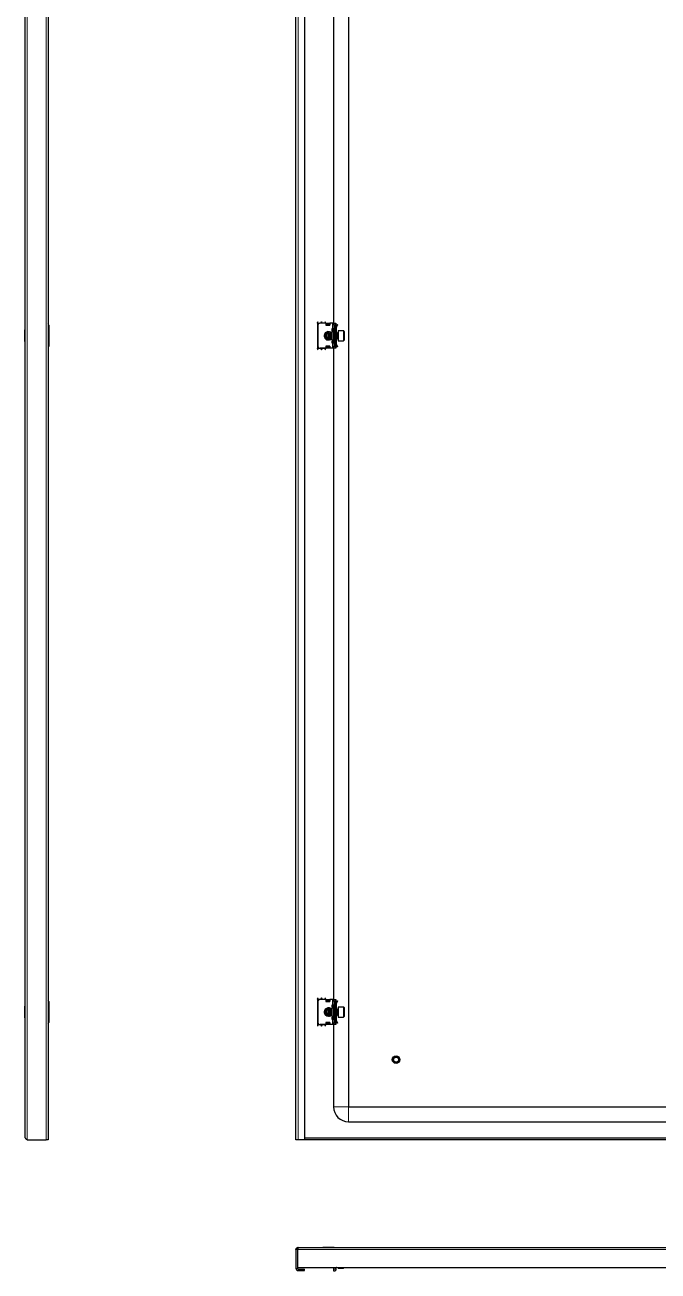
# Model space of a CAD drawing. Header units: millimetres. Extents: x -661 to 2133, y -1282 to 1206.
# Drawn here: x 868 to 1501, y -1281 to -38 of the extents above; entities that cross this region are included whole.
import ezdxf

# ---------------------------------------------------------------- set-up
doc = ezdxf.new("R2010")
doc.units = ezdxf.units.MM

msp = doc.modelspace()

# ---------------------------------------------------------------- linework, layer by layer
at = {"color": 7, "linetype": 'Continuous', "lineweight": 25}
for p, q in [((868.5, -1148.34), (868.5, 1002.46)), ((891.5, 1004.56), (891.5, -1150.44)), ((1138.87, -1150.44), (1138.87, 1004.56)), ((1147.37, 1004.56), (1147.37, -1150.44)), ((1191.37, 971.56), (1191.37, -1117.44)), ((1176.37, 189.56), (1176.37, -335.44)), ((1160.37, -335.19), (1160.37, -360.69)), ((1168.87, -335.44), (1162.87, -335.44)), ((1168.37, -335.19), (1168.37, -335.44)), ((1168.87, -335.44), (1168.87, -337.44)), ((1169.07, -335.56), (1168.87, -335.56)), ((1169.07, -337.44), (1169.07, -335.56)), ((1169.12, -335.82), (1169.62, -335.47)), ((1169.62, -335.82), (1169.12, -336.18)), ((1169.12, -336.18), (1169.12, -335.82)), ((1169.62, -335.47), (1169.62, -335.82)), ((1169.62, -335.47), (1172.12, -335.47)), ((1169.62, -335.82), (1172.12, -335.82)), ((1172.12, -335.82), (1172.12, -335.47)), ((1172.12, -335.47), (1172.62, -335.82)), ((1172.62, -336.18), (1172.12, -335.82)), ((1172.62, -335.82), (1172.62, -336.18)), ((1172.87, -337.44), (1172.87, -335.44)), ((1175.37, -335.44), (1172.87, -335.44)), ((1176.87, -335.44), (1175.37, -335.44)), ((1176.87, -335.44), (1178.87, -335.44)), ((1176.87, -337.44), (1176.87, -335.44)), ((1178.87, -335.44), (1178.87, -335.71)), ((1178.87, -335.71), (1178.87, -360.18)), ((868.5, -342.16), (868.2, -342.16)), ((868.2, -350.09), (868.2, -342.16)), ((892, -337.44), (892, -358.44)), ((1160.87, -337.44), (1160.87, -358.44)), ((1168.87, -337.44), (1172.87, -337.44)), ((1169.12, -337.09), (1169.12, -336.18)), ((1169.12, -337.44), (1169.12, -337.09)), ((1171.18, -345.19), (1170.35, -345.38)), ((1171.42, -344.94), (1170.87, -345.5)), ((1170.87, -345.5), (1170.87, -350.2)), ((1171.48, -344.94), (1171.42, -344.94)), ((1171.42, -344.94), (1171.42, -350.72)), ((1171.87, -345.5), (1171.48, -344.94)), ((1171.48, -344.94), (1171.48, -346.8)), ((1171.48, -346.8), (1171.48, -350.94)), ((1172.03, -345.27), (1171.66, -345.2)), ((1172.26, -344.94), (1171.87, -345.5)), ((1171.87, -345.5), (1171.87, -347.01)), ((1171.87, -347.01), (1171.87, -350.39)), ((1172.48, -344.94), (1172.26, -344.94)), ((1172.26, -344.94), (1172.26, -346.8)), ((1172.26, -346.8), (1172.26, -350.94)), ((1172.87, -345.5), (1172.48, -344.94)), ((1172.48, -344.94), (1172.48, -346.8)), ((1172.48, -346.8), (1172.48, -350.94)), ((1172.62, -336.18), (1172.62, -337.09)), ((1172.62, -337.09), (1172.62, -337.44)), ((1172.7, -345.25), (1172.95, -345.39)), ((1173.26, -344.94), (1172.87, -345.5)), ((1172.87, -345.5), (1172.87, -347.01)), ((1172.87, -347.01), (1172.87, -350.39)), ((1173.48, -344.94), (1173.26, -344.94)), ((1173.26, -344.94), (1173.26, -346.8)), ((1173.26, -346.8), (1173.26, -350.94)), ((1173.87, -345.5), (1173.48, -344.94)), ((1173.48, -344.94), (1173.48, -346.8)), ((1173.48, -346.8), (1173.48, -350.94)), ((1174.26, -344.94), (1173.87, -345.5)), ((1173.87, -345.5), (1173.87, -347.01)), ((1173.87, -347.01), (1173.87, -350.39)), ((1174.48, -344.94), (1174.26, -344.94)), ((1174.26, -344.94), (1174.26, -346.8)), ((1174.26, -346.8), (1174.26, -350.94)), ((1174.87, -345.5), (1174.48, -344.94)), ((1174.48, -344.94), (1174.48, -346.8)), ((1174.48, -346.8), (1174.48, -350.94)), ((1174.87, -340.94), (1174.87, -342.94)), ((1175.37, -340.94), (1174.87, -340.94)), ((1174.87, -342.69), (1175.87, -342.69)), ((1174.87, -342.94), (1176.55, -343.91)), ((1176.37, -343.94), (1174.87, -343.94)), ((1174.87, -343.94), (1174.87, -351.94)), ((1176.87, -340.94), (1175.37, -340.94)), ((1175.87, -342.69), (1176.37, -342.69)), ((1176.37, -342.69), (1176.37, -343.81)), ((1176.87, -337.44), (1176.87, -358.44)), ((1177.87, -358.44), (1177.87, -337.44)), ((1178.87, -336.53), (1179.08, -336.74)), ((1179.37, -339.19), (1178.87, -339.19)), ((1179.37, -342.69), (1178.87, -342.69)), ((1179.26, -344.94), (1178.87, -345.5)), ((1179.48, -344.94), (1179.26, -344.94)), ((1179.26, -344.94), (1179.26, -346.8)), ((1179.26, -346.8), (1179.26, -350.94)), ((1179.37, -337.44), (1179.37, -337.9)), ((1179.37, -342.69), (1179.37, -339.19)), ((1179.37, -344.94), (1179.37, -342.69)), ((1179.46, -337.78), (1180.43, -336.8)), ((1179.81, -338.13), (1179.46, -337.78)), ((1179.87, -345.5), (1179.48, -344.94)), ((1179.48, -344.94), (1179.48, -346.8)), ((1179.48, -346.8), (1179.48, -350.94)), ((1179.81, -338.13), (1180.78, -337.16)), ((1180.26, -344.94), (1179.87, -345.5)), ((1179.87, -345.5), (1179.87, -347.01)), ((1179.87, -347.01), (1179.87, -350.39)), ((1180.62, -344.94), (1180.26, -344.94)), ((1180.26, -344.94), (1180.26, -346.8)), ((1180.26, -346.8), (1180.26, -350.94)), ((1180.43, -336.8), (1180.78, -337.16)), ((1186.27, -342.94), (1180.87, -342.94)), ((1180.87, -342.94), (1180.87, -352.56)), ((1186.87, -343.54), (1186.87, -352.01)), ((868.2, -353.73), (868.2, -350.09)), ((868.2, -353.73), (868.5, -353.73)), ((1168.87, -360.44), (1162.87, -360.44)), ((1168.37, -360.44), (1168.37, -360.69)), ((1172.87, -358.44), (1168.87, -358.44)), ((1168.87, -358.44), (1168.87, -360.44)), ((1168.87, -360.33), (1169.07, -360.33)), ((1169.07, -360.33), (1169.07, -358.44)), ((1169.12, -358.8), (1169.12, -358.44)), ((1169.12, -359.71), (1169.12, -358.8)), ((1169.12, -359.71), (1169.62, -360.06)), ((1169.12, -360.06), (1169.12, -359.71)), ((1169.62, -360.42), (1169.12, -360.06)), ((1172.12, -360.06), (1169.62, -360.06)), ((1169.62, -360.06), (1169.62, -360.42)), ((1172.12, -360.42), (1169.62, -360.42)), ((1170.87, -350.2), (1170.87, -350.39)), ((1170.87, -350.39), (1171.42, -350.94)), ((1171.42, -350.72), (1171.42, -350.94)), ((1171.42, -350.94), (1171.48, -350.94)), ((1171.48, -350.94), (1171.87, -350.39)), ((1171.87, -350.39), (1172.26, -350.94)), ((1172.12, -360.06), (1172.62, -359.71)), ((1172.12, -360.42), (1172.12, -360.06)), ((1172.62, -360.06), (1172.12, -360.42)), ((1172.26, -350.94), (1172.48, -350.94)), ((1172.48, -350.94), (1172.87, -350.39)), ((1172.62, -358.44), (1172.62, -358.8)), ((1172.62, -358.8), (1172.62, -359.71)), ((1172.62, -359.71), (1172.62, -360.06)), ((1172.95, -350.5), (1172.7, -350.63)), ((1172.87, -350.39), (1173.26, -350.94)), ((1172.87, -360.44), (1172.87, -358.44)), ((1175.37, -360.44), (1172.87, -360.44)), ((1173.26, -350.94), (1173.48, -350.94)), ((1173.48, -350.94), (1173.87, -350.39)), ((1173.87, -350.39), (1174.26, -350.94)), ((1174.26, -350.94), (1174.48, -350.94)), ((1174.48, -350.94), (1174.87, -350.39)), ((1174.87, -351.94), (1176.37, -351.94)), ((1176.55, -351.98), (1174.87, -352.94)), ((1174.87, -352.94), (1174.87, -354.94)), ((1175.87, -353.19), (1174.87, -353.19)), ((1174.87, -354.94), (1175.37, -354.94)), ((1175.37, -354.94), (1176.87, -354.94)), ((1176.87, -360.44), (1175.37, -360.44)), ((1176.37, -353.19), (1175.87, -353.19)), ((1176.37, -352.08), (1176.37, -353.19)), ((1176.37, -360.44), (1176.37, -1010.44)), ((1176.87, -360.44), (1176.87, -358.44)), ((1178.87, -360.44), (1176.87, -360.44)), ((1178.87, -350.39), (1179.26, -350.94)), ((1178.87, -353.19), (1179.37, -353.19)), ((1179.37, -356.69), (1178.87, -356.69)), ((1179.08, -359.15), (1178.87, -359.36)), ((1178.87, -360.18), (1178.87, -360.44)), ((1179.26, -350.94), (1179.48, -350.94)), ((1179.37, -353.19), (1179.37, -350.94)), ((1179.37, -356.69), (1179.37, -353.19)), ((1179.37, -358.44), (1179.37, -358.05)), ((1179.81, -357.75), (1179.46, -358.11)), ((1179.46, -358.11), (1180.43, -359.08)), ((1179.48, -350.94), (1179.87, -350.39)), ((1179.81, -357.75), (1180.78, -358.73)), ((1179.87, -350.39), (1180.26, -350.94)), ((1180.26, -350.94), (1180.62, -350.94)), ((1180.43, -359.08), (1180.78, -358.73)), ((1180.87, -352.56), (1180.87, -352.94)), ((1180.87, -352.94), (1186.27, -352.94)), ((1186.87, -352.01), (1186.87, -352.34)), ((868.5, -1017.16), (868.2, -1017.16)), ((868.2, -1025.09), (868.2, -1017.16)), ((892, -1012.44), (892, -1033.44)), ((1160.37, -1010.19), (1160.37, -1035.69)), ((1160.87, -1012.44), (1160.87, -1033.44)), ((1168.87, -1010.44), (1162.87, -1010.44)), ((1168.37, -1010.19), (1168.37, -1010.44)), ((1168.87, -1010.44), (1168.87, -1012.44)), ((1169.07, -1010.56), (1168.87, -1010.56)), ((1168.87, -1012.44), (1172.87, -1012.44)), ((1169.07, -1012.44), (1169.07, -1010.56)), ((1169.12, -1010.82), (1169.62, -1010.47)), ((1169.62, -1010.82), (1169.12, -1011.18)), ((1169.12, -1011.18), (1169.12, -1010.82)), ((1169.12, -1012.09), (1169.12, -1011.18)), ((1169.12, -1012.44), (1169.12, -1012.09)), ((1169.62, -1010.47), (1169.62, -1010.82)), ((1169.62, -1010.47), (1172.12, -1010.47)), ((1169.62, -1010.82), (1172.12, -1010.82)), ((1172.12, -1010.82), (1172.12, -1010.47)), ((1172.12, -1010.47), (1172.62, -1010.82)), ((1172.62, -1011.18), (1172.12, -1010.82)), ((1172.62, -1010.82), (1172.62, -1011.18)), ((1172.62, -1011.18), (1172.62, -1012.09)), ((1172.62, -1012.09), (1172.62, -1012.44)), ((1175.37, -1010.44), (1172.87, -1010.44)), ((1172.87, -1012.44), (1172.87, -1010.44)), ((1174.87, -1015.94), (1174.87, -1017.94)), ((1175.37, -1015.94), (1174.87, -1015.94)), ((1174.87, -1017.69), (1175.87, -1017.69)), ((1174.87, -1017.94), (1176.55, -1018.91)), ((1176.37, -1018.94), (1174.87, -1018.94)), ((1174.87, -1018.94), (1174.87, -1026.94)), ((1176.87, -1010.44), (1175.37, -1010.44)), ((1176.87, -1015.94), (1175.37, -1015.94)), ((1175.87, -1017.69), (1176.37, -1017.69)), ((1176.37, -1017.69), (1176.37, -1018.81)), ((1176.87, -1012.44), (1176.87, -1010.44)), ((1176.87, -1010.44), (1178.87, -1010.44)), ((1176.87, -1012.44), (1176.87, -1033.44)), ((1177.87, -1033.44), (1177.87, -1012.44)), ((1178.87, -1010.44), (1178.87, -1010.71)), ((1178.87, -1010.71), (1178.87, -1035.18)), ((1178.87, -1011.53), (1179.08, -1011.74)), ((1179.37, -1014.19), (1178.87, -1014.19)), ((1179.37, -1017.69), (1178.87, -1017.69)), ((1179.37, -1012.44), (1179.37, -1012.9)), ((1179.37, -1017.69), (1179.37, -1014.19)), ((1179.37, -1019.94), (1179.37, -1017.69)), ((1179.46, -1012.78), (1180.43, -1011.8)), ((1179.81, -1013.13), (1179.46, -1012.78)), ((1179.81, -1013.13), (1180.78, -1012.16)), ((1180.43, -1011.8), (1180.78, -1012.16)), ((1186.27, -1017.94), (1180.87, -1017.94)), ((1180.87, -1017.94), (1180.87, -1027.56)), ((1186.87, -1018.54), (1186.87, -1027.01)), ((868.2, -1028.73), (868.2, -1025.09)), ((868.2, -1028.73), (868.5, -1028.73)), ((1171.18, -1020.19), (1170.35, -1020.38)), ((1171.42, -1019.94), (1170.87, -1020.5)), ((1170.87, -1020.5), (1170.87, -1025.2)), ((1170.87, -1025.2), (1170.87, -1025.39)), ((1170.87, -1025.39), (1171.42, -1025.94)), ((1171.48, -1019.94), (1171.42, -1019.94)), ((1171.42, -1019.94), (1171.42, -1025.72)), ((1171.42, -1025.72), (1171.42, -1025.94)), ((1171.42, -1025.94), (1171.48, -1025.94)), ((1171.87, -1020.5), (1171.48, -1019.94)), ((1171.48, -1019.94), (1171.48, -1021.8)), ((1171.48, -1021.8), (1171.48, -1025.94)), ((1171.48, -1025.94), (1171.87, -1025.39)), ((1172.03, -1020.27), (1171.66, -1020.2)), ((1172.26, -1019.94), (1171.87, -1020.5)), ((1171.87, -1020.5), (1171.87, -1022.01)), ((1171.87, -1022.01), (1171.87, -1025.39)), ((1171.87, -1025.39), (1172.26, -1025.94)), ((1172.48, -1019.94), (1172.26, -1019.94)), ((1172.26, -1019.94), (1172.26, -1021.8)), ((1172.26, -1021.8), (1172.26, -1025.94)), ((1172.26, -1025.94), (1172.48, -1025.94)), ((1172.87, -1020.5), (1172.48, -1019.94)), ((1172.48, -1019.94), (1172.48, -1021.8)), ((1172.48, -1021.8), (1172.48, -1025.94)), ((1172.48, -1025.94), (1172.87, -1025.39)), ((1172.7, -1020.25), (1172.95, -1020.39)), ((1172.95, -1025.5), (1172.7, -1025.63)), ((1173.26, -1019.94), (1172.87, -1020.5)), ((1172.87, -1020.5), (1172.87, -1022.01)), ((1172.87, -1022.01), (1172.87, -1025.39)), ((1172.87, -1025.39), (1173.26, -1025.94)), ((1173.48, -1019.94), (1173.26, -1019.94)), ((1173.26, -1019.94), (1173.26, -1021.8)), ((1173.26, -1021.8), (1173.26, -1025.94)), ((1173.26, -1025.94), (1173.48, -1025.94)), ((1173.87, -1020.5), (1173.48, -1019.94)), ((1173.48, -1019.94), (1173.48, -1021.8)), ((1173.48, -1021.8), (1173.48, -1025.94)), ((1173.48, -1025.94), (1173.87, -1025.39)), ((1174.26, -1019.94), (1173.87, -1020.5)), ((1173.87, -1020.5), (1173.87, -1022.01)), ((1173.87, -1022.01), (1173.87, -1025.39)), ((1173.87, -1025.39), (1174.26, -1025.94)), ((1174.48, -1019.94), (1174.26, -1019.94)), ((1174.26, -1019.94), (1174.26, -1021.8)), ((1174.26, -1021.8), (1174.26, -1025.94)), ((1174.26, -1025.94), (1174.48, -1025.94)), ((1174.87, -1020.5), (1174.48, -1019.94)), ((1174.48, -1019.94), (1174.48, -1021.8)), ((1174.48, -1021.8), (1174.48, -1025.94)), ((1174.48, -1025.94), (1174.87, -1025.39)), ((1174.87, -1026.94), (1176.37, -1026.94)), ((1176.55, -1026.98), (1174.87, -1027.94)), ((1174.87, -1027.94), (1174.87, -1029.94)), ((1175.87, -1028.19), (1174.87, -1028.19)), ((1174.87, -1029.94), (1175.37, -1029.94)), ((1175.37, -1029.94), (1176.87, -1029.94)), ((1176.37, -1028.19), (1175.87, -1028.19)), ((1176.37, -1027.08), (1176.37, -1028.19)), ((1179.26, -1019.94), (1178.87, -1020.5)), ((1178.87, -1025.39), (1179.26, -1025.94)), ((1178.87, -1028.19), (1179.37, -1028.19)), ((1179.37, -1031.69), (1178.87, -1031.69)), ((1179.48, -1019.94), (1179.26, -1019.94)), ((1179.26, -1019.94), (1179.26, -1021.8)), ((1179.26, -1021.8), (1179.26, -1025.94)), ((1179.26, -1025.94), (1179.48, -1025.94)), ((1179.37, -1028.19), (1179.37, -1025.94)), ((1179.37, -1031.69), (1179.37, -1028.19)), ((1179.87, -1020.5), (1179.48, -1019.94)), ((1179.48, -1019.94), (1179.48, -1021.8)), ((1179.48, -1021.8), (1179.48, -1025.94)), ((1179.48, -1025.94), (1179.87, -1025.39)), ((1180.26, -1019.94), (1179.87, -1020.5)), ((1179.87, -1020.5), (1179.87, -1022.01)), ((1179.87, -1022.01), (1179.87, -1025.39)), ((1179.87, -1025.39), (1180.26, -1025.94)), ((1180.62, -1019.94), (1180.26, -1019.94)), ((1180.26, -1019.94), (1180.26, -1021.8)), ((1180.26, -1021.8), (1180.26, -1025.94)), ((1180.26, -1025.94), (1180.62, -1025.94)), ((1180.87, -1027.56), (1180.87, -1027.94)), ((1180.87, -1027.94), (1186.27, -1027.94)), ((1186.87, -1027.01), (1186.87, -1027.34)), ((1168.87, -1035.44), (1162.87, -1035.44)), ((1168.37, -1035.44), (1168.37, -1035.69)), ((1168.87, -1033.44), (1168.87, -1035.44)), ((1172.87, -1033.44), (1168.87, -1033.44)), ((1168.87, -1035.33), (1169.07, -1035.33)), ((1169.07, -1035.33), (1169.07, -1033.44)), ((1169.12, -1033.8), (1169.12, -1033.44)), ((1169.12, -1034.71), (1169.12, -1033.8)), ((1169.12, -1034.71), (1169.62, -1035.06)), ((1169.12, -1035.06), (1169.12, -1034.71)), ((1169.62, -1035.42), (1169.12, -1035.06)), ((1172.12, -1035.06), (1169.62, -1035.06)), ((1169.62, -1035.06), (1169.62, -1035.42)), ((1172.12, -1035.42), (1169.62, -1035.42)), ((1172.12, -1035.06), (1172.62, -1034.71)), ((1172.12, -1035.42), (1172.12, -1035.06)), ((1172.62, -1035.06), (1172.12, -1035.42)), ((1172.62, -1033.44), (1172.62, -1033.8)), ((1172.62, -1033.8), (1172.62, -1034.71)), ((1172.62, -1034.71), (1172.62, -1035.06)), ((1172.87, -1035.44), (1172.87, -1033.44)), ((1175.37, -1035.44), (1172.87, -1035.44)), ((1176.87, -1035.44), (1175.37, -1035.44)), ((1176.37, -1035.44), (1176.37, -1117.44)), ((1176.87, -1035.44), (1176.87, -1033.44)), ((1178.87, -1035.44), (1176.87, -1035.44)), ((1179.08, -1034.15), (1178.87, -1034.36)), ((1178.87, -1035.18), (1178.87, -1035.44)), ((1179.37, -1033.44), (1179.37, -1033.05)), ((1179.81, -1032.75), (1179.46, -1033.11)), ((1179.46, -1033.11), (1180.43, -1034.08)), ((1179.81, -1032.75), (1180.78, -1033.73)), ((1180.43, -1034.08), (1180.78, -1033.73)), ((1191.37, -1117.44), (2080.37, -1117.44)), ((1191.37, -1132.44), (2080.37, -1132.44)), ((870.6, -1150.44), (889.4, -1150.44)), ((891.5, -1150.44), (889.4, -1150.44)), ((1140.97, -1150.44), (1138.87, -1150.44)), ((1147.37, -1150.44), (1140.97, -1150.44)), ((2124.37, -1148.94), (1147.37, -1148.94)), ((2124.37, -1150.44), (1147.37, -1150.44)), ((1140.37, -1260.06), (1138.87, -1260.06)), ((1138.87, -1260.06), (1138.87, -1278.86)), ((1140.37, -1260.06), (1140.37, -1278.86)), ((1140.57, -1260.06), (1140.57, -1277.96)), ((1140.97, -1257.96), (2130.77, -1257.96)), ((1165.58, -1257.66), (1165.58, -1257.96)), ((1165.58, -1257.66), (1177.15, -1257.66)), ((1177.15, -1257.96), (1177.15, -1257.66)), ((1140.57, -1277.96), (2131.17, -1277.96)), ((1140.97, -1279.46), (1147.37, -1279.46)), ((1140.97, -1280.96), (1147.37, -1280.96)), ((1147.37, -1280.96), (1147.37, -1279.46)), ((1176.87, -1279.46), (1176.87, -1277.96)), ((1176.87, -1281.46), (1176.87, -1279.46)), ((1177.87, -1281.46), (1178.87, -1280.46)), ((1178.87, -1279.46), (1178.87, -1277.96)), ((1179.37, -1278.46), (1178.87, -1278.46)), ((1178.87, -1279.46), (1178.87, -1280.46)), ((1180.87, -1277.96), (1180.87, -1278.46)), ((1180.87, -1278.46), (1186.27, -1278.46)), ((1177.87, -1281.46), (1176.87, -1281.46))]:
    msp.add_line(p, q, dxfattribs=at)
at = {"color": 8, "linetype": 'Continuous', "lineweight": 18}
for p, q in [((870.6, -1150.44), (870.6, 1004.56)), ((889.4, -1150.44), (889.4, 1004.56)), ((1140.97, 1004.56), (1140.97, -1150.44)), ((1160.37, -335.19), (1164.37, -335.19)), ((1164.37, -335.19), (1168.37, -335.19)), ((1175.37, -335.44), (1175.37, -340.94)), ((1172.62, -337.09), (1169.12, -337.09)), ((1175.87, -340.94), (1175.87, -342.69)), ((1176.37, -351.94), (1176.37, -343.94)), ((1177.87, -337.44), (1176.87, -337.44)), ((1178.87, -336.94), (1179.08, -336.74)), ((1178.87, -337.44), (1179.37, -337.44)), ((1180.62, -350.94), (1180.62, -344.94)), ((1186.27, -352.56), (1186.27, -342.94)), ((1160.37, -360.69), (1164.37, -360.69)), ((1168.37, -360.69), (1164.37, -360.69)), ((1169.12, -358.8), (1172.62, -358.8)), ((1175.37, -354.94), (1175.37, -360.44)), ((1175.87, -353.19), (1175.87, -354.94)), ((1176.87, -358.44), (1177.87, -358.44)), ((1178.87, -358.44), (1179.37, -358.44)), ((1178.87, -358.94), (1179.08, -359.15)), ((1186.27, -352.94), (1186.27, -352.56)), ((1160.37, -1010.19), (1164.37, -1010.19)), ((1164.37, -1010.19), (1168.37, -1010.19)), ((1172.62, -1012.09), (1169.12, -1012.09)), ((1175.37, -1010.44), (1175.37, -1015.94)), ((1175.87, -1015.94), (1175.87, -1017.69)), ((1176.37, -1026.94), (1176.37, -1018.94)), ((1177.87, -1012.44), (1176.87, -1012.44)), ((1178.87, -1011.94), (1179.08, -1011.74)), ((1178.87, -1012.44), (1179.37, -1012.44)), ((1186.27, -1027.56), (1186.27, -1017.94)), ((1175.37, -1029.94), (1175.37, -1035.44)), ((1175.87, -1028.19), (1175.87, -1029.94)), ((1180.62, -1025.94), (1180.62, -1019.94)), ((1186.27, -1027.94), (1186.27, -1027.56)), ((1160.37, -1035.69), (1164.37, -1035.69)), ((1168.37, -1035.69), (1164.37, -1035.69)), ((1169.12, -1033.8), (1172.62, -1033.8)), ((1176.87, -1033.44), (1177.87, -1033.44)), ((1178.87, -1033.44), (1179.37, -1033.44)), ((1178.87, -1033.94), (1179.08, -1034.15)), ((1191.37, -1117.44), (1176.37, -1117.44)), ((1191.37, -1117.44), (1191.37, -1132.44)), ((2124.37, -1148.34), (1147.37, -1148.34)), ((1140.57, -1260.06), (2131.17, -1260.06)), ((1140.37, -1278.86), (1138.87, -1278.86)), ((1140.97, -1279.46), (1140.97, -1280.96)), ((1176.87, -1279.46), (1178.87, -1279.46)), ((1186.27, -1278.46), (1186.27, -1277.96))]:
    msp.add_line(p, q, dxfattribs=at)
at = {"color": 7, "linetype": 'Continuous', "lineweight": 25, "flags": 128}
for points in [[(1171.66, -350.69), (1171.9, -350.65), (1172.03, -350.62)], [(1171.66, -1025.69), (1171.9, -1025.65), (1172.03, -1025.62)]]:
    msp.add_lwpolyline(points, dxfattribs=at)
at = {"color": 7, "linetype": 'Continuous', "lineweight": 25}
for radius in [3.75, 3, 2.5]:
    msp.add_circle((1238.87, -1070.44), radius, dxfattribs=at)
for centre, radius, start, end in [((1162.87, -337.44), 2, 90, 180), ((1179.87, -337.44), 2, 120, 180), ((890, -337.44), 2, 0, 41.40962), ((1171.37, -347.94), 4, 45.71765, 270), ((1171.37, -347.94), 3, 74.33161, 285.66839), ((1171.37, -347.94), 2.76, 111.7574, 265.98739), ((1171.37, -347.94), 2.45, 101.79772, 201.7574), ((1176.37, -343.44), 0.5, 270, 0), ((1178.37, -337.44), 1, 0, 45), ((1180.62, -344.69), 0.25, 270, 0), ((1186.27, -343.54), 0.6, 0, 90), ((890, -358.44), 2, 318.59038, 0), ((1162.87, -358.44), 2, 180, 270), ((1171.37, -347.94), 2.45, 201.7574, 258.20228), ((1171.37, -347.94), 4, 270, 314.28235), ((1176.37, -352.44), 0.5, 0, 90), ((1179.87, -358.44), 2, 180, 240), ((1178.37, -358.44), 1, 315, 0), ((1180.62, -351.19), 0.25, 360, 90), ((1186.27, -352.34), 0.6, 270, 360), ((890, -1012.44), 2, 0, 41.40962), ((1162.87, -1012.44), 2, 90, 180), ((1171.37, -1022.94), 4, 45.71765, 270), ((1176.37, -1018.44), 0.5, 270, 0), ((1179.87, -1012.44), 2, 120, 180), ((1178.37, -1012.44), 1, 0, 45), ((1180.62, -1019.69), 0.25, 270, 0), ((1186.27, -1018.54), 0.6, 0, 90), ((1171.37, -1022.94), 3, 74.33161, 285.66839), ((1171.37, -1022.94), 2.76, 111.7574, 265.98739), ((1171.37, -1022.94), 2.45, 101.79772, 201.7574), ((1171.37, -1022.94), 2.45, 201.7574, 258.20228), ((1171.37, -1022.94), 4, 270, 314.28235), ((1176.37, -1027.44), 0.5, 0, 90), ((1180.62, -1026.19), 0.25, 360, 90), ((1186.27, -1027.34), 0.6, 270, 360), ((890, -1033.44), 2, 318.59038, 0), ((1162.87, -1033.44), 2, 180, 270), ((1179.87, -1033.44), 2, 180, 240), ((1178.37, -1033.44), 1, 315, 0), ((1191.37, -1117.44), 15, 180, 270), ((1140.97, -1278.86), 2.1, 180, 270), ((1140.97, -1278.86), 0.6, 180, 270), ((1186.27, -1277.86), 0.6, 270, 350.40593)]:
    msp.add_arc(centre, radius, start, end, dxfattribs=at)
at = {"color": 8, "linetype": 'Continuous', "lineweight": 18}
for centre, start, end in [((1171.37, -347.94), 38.94244, 270), ((1171.37, -347.94), 270, 321.05756), ((1171.37, -1022.94), 38.94244, 270), ((1171.37, -1022.94), 270, 321.05756)]:
    msp.add_arc(centre, 4.5, start, end, dxfattribs=at)
at = {"color": 7, "linetype": 'Continuous', "lineweight": 25}
for points, knots in [([(1160.37, -335.19), (1160.47, -334.95), (1160.66, -334.46), (1160.85, -334.07), (1160.94, -333.87)], [0, 0, 0, 0, 0.5020654, 1, 1, 1, 1]), ([(1163.8, -333.88), (1163.88, -334.04), (1164.05, -334.39), (1164.24, -334.87), (1164.35, -335.15), (1164.37, -335.19)], [0, 0, 0, 0, 0.4154826, 0.9171518, 1, 1, 1, 1]), ([(1164.37, -335.19), (1164.47, -334.95), (1164.66, -334.46), (1164.85, -334.07), (1164.94, -333.87)], [0, 0, 0, 0, 0.5020654, 1, 1, 1, 1]), ([(1167.8, -333.88), (1167.88, -334.04), (1168.05, -334.39), (1168.24, -334.87), (1168.35, -335.15), (1168.37, -335.19)], [0, 0, 0, 0, 0.4154826, 0.91715183, 1, 1, 1, 1]), ([(1179.46, -337.78), (1179.3, -337.97), (1179, -338.35), (1178.88, -338.87), (1178.87, -339.15), (1178.87, -339.19)], [0, 0, 0, 0, 0.46186285, 0.92372566, 1, 1, 1, 1]), ([(1179.81, -338.13), (1179.69, -338.28), (1179.51, -338.51), (1179.39, -338.89), (1179.38, -339.09), (1179.37, -339.19)], [0, 0, 0, 0, 0.4850424, 0.7384039, 1, 1, 1, 1]), ([(1160.94, -362.01), (1160.86, -361.85), (1160.69, -361.5), (1160.5, -361.01), (1160.39, -360.73), (1160.37, -360.69)], [0, 0, 0, 0, 0.4154826, 0.91715183, 1, 1, 1, 1]), ([(1164.37, -360.69), (1164.27, -360.94), (1164.08, -361.42), (1163.89, -361.82), (1163.8, -362.02)], [0, 0, 0, 0, 0.5020654, 1, 1, 1, 1]), ([(1164.94, -362.01), (1164.86, -361.85), (1164.69, -361.5), (1164.5, -361.01), (1164.39, -360.73), (1164.37, -360.69)], [0, 0, 0, 0, 0.4154826, 0.9171518, 1, 1, 1, 1]), ([(1168.37, -360.69), (1168.32, -360.81), (1168.23, -361.05), (1168.08, -361.4), (1167.94, -361.73), (1167.85, -361.92), (1167.8, -362.02)], [0, 0, 0, 0, 0.2474545, 0.5020799, 0.7495343, 1, 1, 1, 1]), ([(1178.87, -356.69), (1178.9, -356.94), (1178.95, -357.42), (1179.23, -357.88), (1179.43, -358.08), (1179.46, -358.11)], [0, 0, 0, 0, 0.4618628, 0.9237257, 1, 1, 1, 1]), ([(1179.37, -356.69), (1179.39, -356.88), (1179.42, -357.17), (1179.61, -357.53), (1179.74, -357.68), (1179.81, -357.75)], [0, 0, 0, 0, 0.4850424, 0.7384039, 1, 1, 1, 1]), ([(1160.37, -1010.19), (1160.47, -1009.95), (1160.66, -1009.46), (1160.85, -1009.07), (1160.94, -1008.87)], [0, 0, 0, 0, 0.5020654, 1, 1, 1, 1]), ([(1163.8, -1008.88), (1163.88, -1009.04), (1164.05, -1009.39), (1164.24, -1009.87), (1164.35, -1010.15), (1164.37, -1010.19)], [0, 0, 0, 0, 0.4154826, 0.9171518, 1, 1, 1, 1]), ([(1164.37, -1010.19), (1164.47, -1009.95), (1164.66, -1009.46), (1164.85, -1009.07), (1164.94, -1008.87)], [0, 0, 0, 0, 0.5020654, 1, 1, 1, 1]), ([(1167.8, -1008.88), (1167.88, -1009.04), (1168.05, -1009.39), (1168.24, -1009.87), (1168.35, -1010.15), (1168.37, -1010.19)], [0, 0, 0, 0, 0.4154826, 0.9171518, 1, 1, 1, 1]), ([(1179.46, -1012.78), (1179.3, -1012.97), (1179, -1013.35), (1178.88, -1013.87), (1178.87, -1014.15), (1178.87, -1014.19)], [0, 0, 0, 0, 0.46186285, 0.92372566, 1, 1, 1, 1]), ([(1179.81, -1013.13), (1179.69, -1013.28), (1179.51, -1013.51), (1179.39, -1013.89), (1179.38, -1014.09), (1179.37, -1014.19)], [0, 0, 0, 0, 0.4850424, 0.7384039, 1, 1, 1, 1]), ([(1178.87, -1031.69), (1178.9, -1031.94), (1178.95, -1032.42), (1179.23, -1032.88), (1179.43, -1033.08), (1179.46, -1033.11)], [0, 0, 0, 0, 0.4618628, 0.9237257, 1, 1, 1, 1]), ([(1179.37, -1031.69), (1179.39, -1031.88), (1179.42, -1032.17), (1179.61, -1032.53), (1179.74, -1032.68), (1179.81, -1032.75)], [0, 0, 0, 0, 0.4850424, 0.7384039, 1, 1, 1, 1]), ([(1160.94, -1037.01), (1160.86, -1036.85), (1160.69, -1036.5), (1160.5, -1036.01), (1160.39, -1035.73), (1160.37, -1035.69)], [0, 0, 0, 0, 0.4154826, 0.9171518, 1, 1, 1, 1]), ([(1164.37, -1035.69), (1164.27, -1035.94), (1164.08, -1036.42), (1163.89, -1036.82), (1163.8, -1037.02)], [0, 0, 0, 0, 0.5020654, 1, 1, 1, 1]), ([(1164.94, -1037.01), (1164.86, -1036.85), (1164.69, -1036.5), (1164.5, -1036.01), (1164.39, -1035.73), (1164.37, -1035.69)], [0, 0, 0, 0, 0.4154826, 0.91715183, 1, 1, 1, 1]), ([(1168.37, -1035.69), (1168.32, -1035.81), (1168.23, -1036.05), (1168.08, -1036.4), (1167.94, -1036.73), (1167.85, -1036.92), (1167.8, -1037.02)], [0, 0, 0, 0, 0.2474545, 0.5020799, 0.7495343, 1, 1, 1, 1]), ([(868.5, -1148.34), (868.5, -1148.52), (868.55, -1148.69), (868.76, -1149.04), (868.91, -1149.22), (869.31, -1149.57), (869.54, -1149.74), (870.05, -1150.09), (870.32, -1150.27), (870.6, -1150.44)], [0, 0, 0, 0, 0.25, 0.25, 0.5, 0.5, 0.75, 0.75, 1, 1, 1, 1]), ([(1138.87, -1260.06), (1138.87, -1259.78), (1138.92, -1259.51), (1139.14, -1259), (1139.29, -1258.77), (1139.68, -1258.38), (1139.91, -1258.23), (1140.42, -1258.02), (1140.69, -1257.96), (1140.97, -1257.96)], [0, 0, 0, 0, 0.25, 0.25, 0.5, 0.5, 0.75, 0.75, 1, 1, 1, 1]), ([(1140.37, -1260.06), (1140.38, -1259.98), (1140.4, -1259.82), (1140.5, -1259.64), (1140.6, -1259.6), (1140.63, -1259.6)], [0, 0, 0, 0, 0.4327963, 0.8655659, 1, 1, 1, 1]), ([(1140.97, -1257.96), (1140.94, -1257.96), (1140.9, -1258.02), (1140.84, -1258.23), (1140.8, -1258.38), (1140.74, -1258.77), (1140.7, -1259), (1140.64, -1259.51), (1140.6, -1259.79), (1140.57, -1260.06)], [0, 0, 0, 0, 0.25, 0.25, 0.5, 0.5, 0.75, 0.75, 1, 1, 1, 1]), ([(1179.28, -1277.96), (1179.2, -1278.02), (1178.96, -1278.17), (1178.88, -1278.33), (1178.87, -1278.45), (1178.87, -1278.46)], [0, 0, 0, 0, 0.3313457, 0.9052264, 1, 1, 1, 1]), ([(1179.68, -1277.96), (1179.61, -1278.02), (1179.48, -1278.13), (1179.39, -1278.3), (1179.38, -1278.41), (1179.37, -1278.46)], [0, 0, 0, 0, 0.3603654, 0.6750686, 1, 1, 1, 1])]:
    msp.add_open_spline(points, degree=3, knots=knots, dxfattribs=at)

doc.saveas('drawing.dxf')
